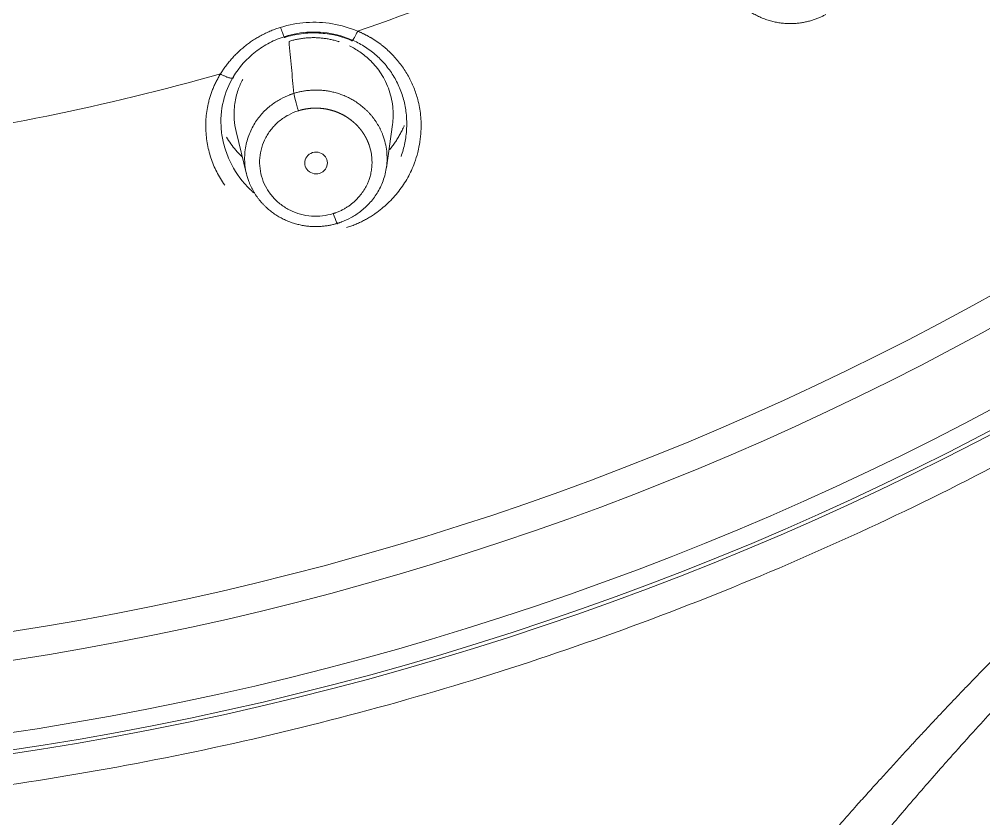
# Model space of a CAD drawing. Extents: x 19821 to 22981, y -91 to 2224.
# Drawn here: x 20754.33 to 20773.55, y 1154.09 to 1170.03 of the extents above; entities that cross this region are included whole.
import ezdxf

# ---------------------------------------------------------------- set-up
doc = ezdxf.new("R2010")
doc.units = 0
doc.header["$LTSCALE"] = 10
doc.header["$MEASUREMENT"] = 0
doc.layers.add('1', color=7, linetype='CONTINUOUS')

msp = doc.modelspace()

# ---------------------------------------------------------------- linework, layer by layer
at = {"layer": '1', "color": 7, "linetype": 'Continuous', "lineweight": 18}
for p, q in [((20758.64911784992, 1167.796078805162), (20758.85620327391, 1166.944977404733)), ((20761.64301390548, 1167.072400212979), (20761.7639219355, 1167.93882723318))]:
    msp.add_line(p, q, dxfattribs=at)
for centre, major_axis, ratio, start_param, end_param in [((20744.93100807943, 1212.384350226471), (60, 0), 0.9612616959383171, 4.724169612251052, 7.853981633982277), ((20744.93100807943, 1212.384350226471), (-59.925, 0), 0.9612616959383171, 1.570796326805784, 4.712388980392484), ((20759.89024393191, 1168.293468209125), (0.0890876287477373, -0.2864619920148484), 0.08487249543470034, 3.520906276587117, 4.978170820914325), ((20760.58343090012, 1166.242655972189), (-0.08909152890596324, 0.2864607930171215), 0.08482295274319049, 1.837694260872154, 3.399577765334401)]:
    msp.add_ellipse(centre, major_axis=major_axis, ratio=ratio, start_param=start_param, end_param=end_param, dxfattribs=at)
at = {"layer": '1', "color": 7, "linetype": 'Continuous', "lineweight": 13}
for centre, major_axis, ratio, start_param, end_param in [((20744.93100807943, 1212.246531548563), (-59.42499999999999, 0), 0.9612616959383172, 1.57079632680269, 4.70193997549423), ((20744.93100807943, 1212.246531548563), (-57.94795379563, 0), 0.9612616959383172, 1.579186643142851, 4.712388980392485), ((20744.93100807943, 1212.291039360163), (57.40309474942, 0), 0.9612616959383172, 4.721078928829572, 7.853981633982278), ((20744.93100807943, 1213.073443616014), (-47.825, 0), 0.9612616959383173, 1.915019168871847, 2.064330601664268), ((20744.93100807943, 1213.073443616014), (-47.825, 0), 0.9612616959383175, 1.705580088470542, 1.854891101693397)]:
    msp.add_ellipse(centre, major_axis=major_axis, ratio=ratio, start_param=start_param, end_param=end_param, dxfattribs=at)
at = {"layer": '1', "color": 7, "linetype": 'Continuous', "lineweight": 18}
for points, knots in [([(20745.6436842886, 1154.097137035297), (20747.75590181566, 1154.121057463804), (20749.86681058825, 1154.251417411396), (20754.06288636205, 1154.723588297418), (20756.14804494756, 1155.065398288857), (20760.26976133766, 1155.956722960475), (20762.30631087568, 1156.506235853003), (20766.30848295446, 1157.806943031228), (20768.27409746843, 1158.558134708211), (20772.11285083056, 1160.253965197573), (20773.98598197966, 1161.198600608772), (20777.6192337217, 1163.27096361586), (20779.37934702774, 1164.398687055392), (20782.76726708828, 1166.824863993196), (20784.39506704793, 1168.123312625496), (20787.50051485054, 1170.876706169278), (20788.97815646516, 1172.331645558519), (20790.3726222713, 1173.85685839073)], [0, 0, 0, 0, 0.1249999999999999, 0.1249999999999999, 0.2499999999999998, 0.2499999999999998, 0.3749999999999998, 0.3749999999999998, 0.4999999999999997, 0.4999999999999997, 0.6249999999999996, 0.6249999999999996, 0.7499999999999997, 0.7499999999999997, 0.8749999999999999, 0.8749999999999999, 1, 1, 1, 1]), ([(20768.98650555452, 1172.489114338599), (20768.98147349305, 1172.486292340438), (20768.97144108046, 1172.480666127399), (20768.95657755688, 1172.472030761804), (20768.94191044552, 1172.463291031774), (20768.92744919492, 1172.454435327802), (20768.86169457085, 1172.413100317439), (20768.74489119205, 1172.32672796751), (20768.59048227505, 1172.172513637419), (20768.45254196794, 1171.979901314093), (20768.34380274021, 1171.748819239898), (20768.27837058888, 1171.482694188349), (20768.27085901594, 1171.189396466367), (20768.3346887999, 1170.882231220809), (20768.43768863664, 1170.66870114625), (20768.52173998697, 1170.544584022908), (20768.55601601796, 1170.498325797315), (20768.59193330505, 1170.453888196331), (20768.62937923252, 1170.411301169671), (20768.66823950533, 1170.370596917768), (20768.70840156749, 1170.331799400256), (20768.74975406894, 1170.294927376811), (20768.79218735027, 1170.259993883013), (20768.83559363248, 1170.22700665717), (20768.87986725899, 1170.195968323302), (20768.92490489851, 1170.166876644277), (20768.97060573362, 1170.139724760639), (20769.01687162893, 1170.114501435985), (20769.06360728113, 1170.091191302012), (20769.11072035108, 1170.069775103775), (20769.15812157866, 1170.050229943829), (20769.20572488091, 1170.03252952449), (20769.25344743424, 1170.01664438739), (20769.30120974142, 1170.002542149628), (20769.34893568388, 1169.990187735813), (20769.39655256026, 1169.979543605427), (20769.4439911118, 1169.970569974949), (20769.49118553533, 1169.963225034265), (20769.53807348467, 1169.95746515693), (20769.58459606095, 1169.953245103912), (20769.63069779295, 1169.950518220499), (20769.67632660773, 1169.949236626094), (20769.72143379265, 1169.949351396677), (20769.76597394916, 1169.950812739751), (20769.80990493924, 1169.95357016164), (20769.85318782511, 1169.957572627035), (20769.89578680266, 1169.962768710735), (20769.93766912958, 1169.969106741539), (20769.97880504834, 1169.976534938381), (20770.01916770514, 1169.985001538363), (20770.05873306427, 1169.994454918255), (20770.09747982192, 1170.004843703926), (20770.13538930737, 1170.016116888488), (20770.17244541775, 1170.028223883635), (20770.20863442003, 1170.041114780915), (20770.24394522987, 1170.054739812233), (20770.27836794208, 1170.069051703247), (20770.31189874276, 1170.083997428787), (20770.34452151723, 1170.099548633507), (20770.37627451977, 1170.115590890643), (20770.39692023054, 1170.126834812696), (20770.40716427822, 1170.132413854021)], [0, 0, 0, 0, 0.003921000611794167, 0.007817292394744917, 0.01168887605481825, 0.01553575228628916, 0.01935792177165179, 0.06457347032052907, 0.1143709542442171, 0.1687502682552866, 0.2277112999997234, 0.2912537750954056, 0.3593770623074011, 0.4320799402089373, 0.5093603261514639, 0.5227661517068433, 0.536050436666284, 0.5492131544935075, 0.5622542800512058, 0.5751737895517834, 0.5879716605089561, 0.6006478716902284, 0.6132024030702328, 0.6256352357849518, 0.6379463520868142, 0.6501357353006699, 0.6622033697806506, 0.6741492408679223, 0.6859733348493142, 0.6976756389168549, 0.7092561411281966, 0.7207148303679375, 0.7320516963098448, 0.7432667293799923, 0.754359920720783, 0.7653312621559114, 0.7761807461562162, 0.7869083658064587, 0.7975141147730235, 0.8079979872725408, 0.8183599780414296, 0.8286000823063931, 0.8387182957558202, 0.8487146145121586, 0.858589035105204, 0.8683415544463651, 0.8779721698038638, 0.887480878778912, 0.8968676792828446, 0.9061325695152379, 0.9152755479429998, 0.9242966132804615, 0.9331957644704594, 0.9419730006664285, 0.9506283212155215, 0.9591617256427457, 0.967573213636169, 0.9758627850331499, 0.9840304398076756, 0.9920761780587638, 1, 1, 1, 1]), ([(20759.53304032878, 1169.873796463346), (20759.70194173131, 1169.926557891203), (20760.04162391276, 1169.989986392583), (20760.57334328575, 1169.96428941312), (20760.9065786875, 1169.867552538983), (20761.07028779408, 1169.797946688736)], [0, 0, 0, 0, 0.3333378547152332, 0.6666757094305664, 1, 1, 1, 1]), ([(20759.60806227318, 1169.671772498997), (20759.71972491306, 1169.706922155989), (20759.94533114782, 1169.756789050083), (20760.29566380337, 1169.7707530796), (20760.64277778311, 1169.722430369685), (20760.86203877428, 1169.650603438517), (20760.96946689958, 1169.60461991117)], [0, 0, 0, 0, 0.2499187530921884, 0.499859386223189, 0.7498994823856749, 1, 1, 1, 1]), ([(20761.07030777977, 1169.797936936637), (20761.07788234797, 1169.794760068911), (20761.09301069219, 1169.788415053961), (20761.11553274571, 1169.778599959808), (20761.13788883268, 1169.768583381024), (20761.16006915888, 1169.758342779561), (20761.18207631529, 1169.747883678869), (20761.20390957924, 1169.737204114129), (20761.22556910495, 1169.726304121641), (20761.24705480471, 1169.715183205356), (20761.26836664762, 1169.703841013416), (20761.28950457983, 1169.692277157484), (20761.31046854575, 1169.680491261035), (20761.33125848245, 1169.668482946472), (20761.35187432112, 1169.656251838599), (20761.37231598665, 1169.643797563716), (20761.39258339774, 1169.631119749883), (20761.41267646687, 1169.618218026873), (20761.43259510028, 1169.605092026238), (20761.4523391979, 1169.591741381196), (20761.47190865381, 1169.578165727135), (20761.4913033542, 1169.564364699846), (20761.51052318516, 1169.550337942199), (20761.52956800332, 1169.536085079323), (20761.5484377457, 1169.521605811352), (20761.56713201935, 1169.5068995673), (20761.5856516335, 1169.491966797495), (20761.63000390079, 1169.455300914065), (20761.69823644416, 1169.394630692664), (20761.78649733575, 1169.306008146425), (20761.8694076813, 1169.211900085114), (20761.94691338129, 1169.112265607404), (20762.01844307717, 1169.007958852092), (20762.08346527697, 1168.899675649817), (20762.14121993668, 1168.788012638344), (20762.19177600024, 1168.67286641434), (20762.23506097942, 1168.554203453972), (20762.28847099303, 1168.372656466757), (20762.33364864447, 1168.122002736723), (20762.34026979661, 1167.837985709267), (20762.32005303669, 1167.635696888896), (20762.30389072151, 1167.540619447711), (20762.2993087376, 1167.516274158267)], [0, 0, 0, 0, 0.008718687320131561, 0.01741344184480594, 0.02608537700728797, 0.0347356157253009, 0.04336529009630506, 0.05197554107676482, 0.06056751814600122, 0.06914237895491927, 0.0777012889599954, 0.08624542104297742, 0.094775955117055, 0.1032940777198419, 0.1118009815939568, 0.1202978652559652, 0.1287859325543233, 0.1372663922173054, 0.1457404573915761, 0.1542093451725367, 0.1626742761272326, 0.1711364738108433, 0.1795971642778535, 0.1880575755887892, 0.1965189373137451, 0.2049824800336321, 0.2134494348403392, 0.2219210328368335, 0.2664427767759424, 0.3109570943046567, 0.3556253448943023, 0.4006088403289808, 0.4460672476337593, 0.4910475001594514, 0.5358695583384844, 0.5807052222623833, 0.6257287936149264, 0.671115084775509, 0.7833206639867377, 0.897182780362193, 0.9735908114266625, 1, 1, 1, 1]), ([(20758.59397451757, 1168.890732400634), (20758.70733885252, 1169.07900955639), (20758.85675022866, 1169.247119748693), (20759.12027950571, 1169.452241045637), (20759.21463034335, 1169.512855339097), (20759.41327080908, 1169.616610051281), (20759.51762615288, 1169.659686174437), (20759.62522169177, 1169.693234616826)], [0, 0, 0, 0, 0.5, 0.5, 0.75, 0.75, 1, 1, 1, 1]), ([(20759.70213961573, 1169.594164352787), (20759.71448971663, 1169.597924427123), (20759.73921727822, 1169.605452905674), (20759.77670210741, 1169.615642555619), (20759.81450024579, 1169.62502624512), (20759.85261723832, 1169.633512718828), (20759.89102398865, 1169.641112345684), (20759.92970016395, 1169.647808769775), (20759.96862253908, 1169.653593433831), (20760.00776814368, 1169.658456316552), (20760.04711343044, 1169.662388440944), (20760.08663451365, 1169.66538121801), (20760.12630712066, 1169.667426640967), (20760.16610662121, 1169.668517250551), (20760.20600803654, 1169.668646161593), (20760.24598605447, 1169.667807072813), (20760.28601504364, 1169.66599428082), (20760.32606906859, 1169.663202692629), (20760.36612190528, 1169.659427838222), (20760.4061470571, 1169.654665882709), (20760.44611777143, 1169.648913638192), (20760.48600705666, 1169.64216857528), (20760.52578769972, 1169.634428834261), (20760.56543228412, 1169.625693235851), (20760.60491320835, 1169.615961291695), (20760.64420270511, 1169.605233213979), (20760.67693577215, 1169.595411416142), (20760.69654712148, 1169.589119423231), (20760.70320281854, 1169.586936602979)], [0, 0, 0, 0, 0.0381586291405726, 0.07640179297160157, 0.1147294787337, 0.1531416728108709, 0.1916383607343068, 0.2302195271861521, 0.2688851560032224, 0.3076352301807078, 0.3464697318758074, 0.3853886424113795, 0.4243919422794955, 0.4634796111450224, 0.5026516278491308, 0.5419079704127704, 0.5812486160401467, 0.6206735411221266, 0.6601827212396343, 0.6997761311670058, 0.7394537448753173, 0.7792155355356801, 0.8190614755225081, 0.8589915364167454, 0.8990056890090752, 0.939103903303095, 0.9792861485184552, 1, 1, 1, 1]), ([(20760.91144496459, 1169.50225111991), (20760.94488685385, 1169.485853364559), (20761.0141890401, 1169.448821378882), (20761.11870375389, 1169.382656051123), (20761.22694707771, 1169.301068345982), (20761.33610702378, 1169.202278397953), (20761.44281540044, 1169.084738289037), (20761.54310903535, 1168.94730419907), (20761.63245154277, 1168.789365338704), (20761.72708178933, 1168.55946429683), (20761.78575682853, 1168.270798723142), (20761.77833685513, 1168.042087080594), (20761.76391463118, 1167.938774313424)], [0, 0, 0, 0, 0.05757776421676264, 0.1214969858396984, 0.1917287880403205, 0.2682672496218763, 0.3511056609755709, 0.4402365469290091, 0.5356516821763035, 0.6373421020670175, 0.8339191702476193, 1, 1, 1, 1]), ([(20760.94956283849, 1169.626436489134), (20761.03503878985, 1169.58987065495), (20761.11768664677, 1169.546916564111), (20761.27535079811, 1169.449006538769), (20761.35033975311, 1169.394002308361), (20761.49093604461, 1169.273164695367), (20761.55655627314, 1169.207354087063), (20761.67683503603, 1169.066376670138), (20761.73144818869, 1168.991172866684), (20761.8285179896, 1168.833171537671), (20761.87099258439, 1168.750388642003), (20761.94283899068, 1168.579194197649), (20761.97216054655, 1168.490768695036), (20762.01718233743, 1168.310353568786), (20762.03290180738, 1168.218369285863), (20762.05046999811, 1168.032975844971), (20762.05227657307, 1167.939570282342), (20762.0420882083, 1167.753432372011), (20762.03011210953, 1167.660698416954), (20761.99268419372, 1167.478003298465), (20761.96720179602, 1167.388050357202), (20761.93524959228, 1167.300477844612)], [0, 0, 0, 0, 0.1000025148940107, 0.1000025148940107, 0.2000050297880215, 0.2000050297880215, 0.3000075446820322, 0.3000075446820322, 0.4000100595760429, 0.4000100595760429, 0.5000125744700537, 0.5000125744700537, 0.6000150893640643, 0.6000150893640643, 0.700017604258075, 0.700017604258075, 0.8000201191520858, 0.8000201191520858, 0.9000226340460965, 0.9000226340460965, 1, 1, 1, 1]), ([(20765.67017072499, 1145.036791893088), (20765.68459991642, 1145.064861194909), (20765.71615834429, 1145.12625223274), (20765.76787284827, 1145.226048637071), (20765.82807019998, 1145.341401145421), (20765.89692896572, 1145.472215134544), (20765.9746123221, 1145.618401749831), (20766.0613131103, 1145.779853981402), (20766.20720015992, 1146.048435840172), (20766.40710445144, 1146.408622678987), (20766.69237532073, 1146.907649610099), (20767.01138724503, 1147.447688960855), (20767.37169610802, 1148.035942262003), (20767.8027824716, 1148.715814012644), (20768.31023079599, 1149.483604748826), (20768.80165851591, 1150.193026285379), (20769.20370318137, 1150.754435200774), (20769.50959484297, 1151.172484371852), (20769.8196629673, 1151.587492751697), (20770.13377324495, 1151.999478739631), (20770.45180908462, 1152.408523015527), (20770.77365131561, 1152.814707187171), (20771.09917328666, 1153.218065301898), (20771.5380305955, 1153.75228830437), (20772.09519459233, 1154.413185209835), (20772.59966488124, 1154.992286177613), (20773.03310120829, 1155.480718262796), (20773.49564773605, 1155.995024422409), (20774.06314275725, 1156.610293667503), (20774.80217894829, 1157.393359732276), (20775.44241109408, 1158.054924727338), (20776.08751446669, 1158.706446176147), (20776.55193088316, 1159.169029062948), (20776.9984568669, 1159.608234100138), (20777.42642894588, 1160.024458974317), (20777.83543723708, 1160.417929039822), (20778.22548061701, 1160.788955215966), (20778.59668186363, 1161.13822557234), (20778.94870172413, 1161.466713362216), (20779.28084287513, 1161.775155103654), (20779.59126822199, 1162.063026328317), (20779.87891827437, 1162.329127137739), (20780.14467084274, 1162.57200189916), (20780.38948264712, 1162.792058932354), (20780.61420477376, 1162.990523110106), (20780.81923204289, 1163.168619135189), (20781.00460424762, 1163.327401998318), (20781.16974934397, 1163.467632281139), (20781.3137430101, 1163.589400323759), (20781.43592315988, 1163.692537108793), (20781.53592268817, 1163.776847195159), (20781.61350744757, 1163.842216849353), (20781.84089706424, 1164.033736620626), (20782.2078609153, 1164.342642127553), (20782.704899709, 1164.759978137363), (20783.15168634445, 1165.132156316799), (20783.54913675234, 1165.460263950897), (20783.89717078534, 1165.745769144474), (20784.19526620131, 1165.989457681215), (20784.44294163726, 1166.191589419771), (20784.6398167822, 1166.352177776151), (20784.78560374251, 1166.471125052782), (20785.05006719803, 1166.687059989712), (20785.41280782365, 1166.984109581839), (20785.8512744061, 1167.347554550961), (20786.17618161782, 1167.62017547595), (20786.38799804739, 1167.799739317024), (20786.55150166786, 1167.939232537411), (20786.70405249733, 1168.070142129693), (20786.88258710786, 1168.224484168474), (20787.06046866722, 1168.37944336754), (20787.23765105878, 1168.535004739763), (20787.41408678013, 1168.691165186132), (20787.58976488119, 1168.847909381016), (20787.76467593082, 1169.005241173232), (20787.93888484586, 1169.163095370376), (20788.05444271157, 1169.26884436859), (20788.11220814939, 1169.321706518147)], [0, 0, 0, 0, 0.002831754092724515, 0.006193396748682402, 0.0100850417757802, 0.01450681215710067, 0.01945883572185221, 0.02494123984797885, 0.03095414508481955, 0.04689279471729358, 0.06192409241128451, 0.08258007553517274, 0.1032458535922629, 0.1239224581993812, 0.1549559516619079, 0.1860081381366131, 0.2015417002437049, 0.2170805509083406, 0.2326249865017827, 0.2481751272371596, 0.2637309688565848, 0.2792923528811062, 0.2948591065844099, 0.3104314489990995, 0.3415934928277988, 0.3727780471822083, 0.3797119467229721, 0.4005155362423949, 0.4352053664104216, 0.4552606607123147, 0.4977024917981362, 0.5183008414535845, 0.5380257353983924, 0.5568756467102812, 0.574843606233308, 0.5919220246409114, 0.6081100709573449, 0.6234317677751624, 0.6379172188435774, 0.6515617575910769, 0.6643507566852829, 0.6761610108050901, 0.6869771291913873, 0.6968723464551495, 0.705868551632724, 0.7140029321056292, 0.7213263465330448, 0.7278291414084159, 0.7334885321717176, 0.7382868743301074, 0.7422114821497953, 0.7452552038582404, 0.7474145616588743, 0.7689616126140819, 0.7884342813653707, 0.8058597831609279, 0.8213047767619827, 0.8347942902029182, 0.8463304443055375, 0.8559080473239187, 0.8635193812006929, 0.8691562439273841, 0.8728115346026556, 0.8941919541372001, 0.9112784654793359, 0.9240053287130385, 0.9323388287364546, 0.9362663077931934, 0.9433509684951923, 0.9504370526109711, 0.9575234381813126, 0.9646090130371158, 0.9716927093790031, 0.9787739288599666, 0.985852401383573, 0.9929278528727483, 1, 1, 1, 1]), ([(20758.41980838907, 1166.72569186573), (20758.38975520817, 1166.768561571565), (20758.30584106297, 1166.897817338038), (20758.21302991859, 1167.081907225949), (20758.1417043152, 1167.27338687632), (20758.09908506715, 1167.421811321723), (20758.06814259235, 1167.572499896489), (20758.04865837255, 1167.726865239908), (20758.04068671352, 1167.883463471587), (20758.04478473708, 1168.040892976082), (20758.06109482432, 1168.19626269663), (20758.08258166436, 1168.312409678802), (20758.10113260663, 1168.390617155614), (20758.11196163447, 1168.432055098101), (20758.12370558007, 1168.473192821274), (20758.13636622042, 1168.514031771165), (20758.14994131429, 1168.554573452838), (20758.16442973855, 1168.59481942517), (20758.17983012355, 1168.634771295879), (20758.19614118092, 1168.674430744816), (20758.21336175814, 1168.713799433684), (20758.23149029191, 1168.752879342875), (20758.25052694908, 1168.791671507945), (20758.27046557771, 1168.83018075425), (20758.2913239063, 1168.868397935576), (20758.31303019212, 1168.906366598554), (20758.32820600867, 1168.931350195495), (20758.33581117745, 1168.943870409536)], [0, 0, 0, 0, 0.06567836073833411, 0.1933622496186798, 0.2589345857807487, 0.3240579982475084, 0.3891140347269496, 0.4544782464258795, 0.5223704366906767, 0.5894673251268274, 0.6561555004234548, 0.7228232559487376, 0.7412222196747185, 0.7595944904437666, 0.7779489053234437, 0.7962943082101414, 0.8146395379617041, 0.8329934165226398, 0.8513647371273652, 0.869762252665986, 0.8881946642945436, 0.9066706103676776, 0.9251986557669111, 0.9437872816911284, 0.9624448759695419, 0.9811797239490394, 1, 1, 1, 1]), ([(20758.39707539695, 1167.563191351313), (20758.37510756493, 1167.653293729785), (20758.32849411441, 1167.934689765283), (20758.36268520584, 1168.398447442582), (20758.50306297555, 1168.739694499271), (20758.59396557459, 1168.890736069141)], [0, 0, 0, 0, 0.1994826093690855, 0.613641060492385, 1, 1, 1, 1]), ([(20758.64919941565, 1167.795883190565), (20758.63008127002, 1167.874415562125), (20758.60042400254, 1168.061501957969), (20758.6105656625, 1168.343273993798), (20758.67642049225, 1168.613046432725), (20758.74408314996, 1168.76871398342), (20758.77998647609, 1168.836523336765)], [0, 0, 0, 0, 0.2260086877692269, 0.5282637883845152, 0.7863130426842243, 1, 1, 1, 1]), ([(20759.79812317714, 1168.556658657237), (20759.79259070036, 1168.554904022714), (20759.78156061051, 1168.551405810759), (20759.76515396154, 1168.545929754477), (20759.74891674242, 1168.540312371641), (20759.73285566594, 1168.534540419915), (20759.65959507964, 1168.507250490565), (20759.52664648671, 1168.446111256151), (20759.34220647382, 1168.326131750346), (20759.16554220095, 1168.165304778408), (20759.00909219271, 1167.961015487706), (20758.88739533653, 1167.713796580607), (20758.81644784126, 1167.428425781971), (20758.81225539334, 1167.115235204425), (20758.86666449621, 1166.88580167512), (20758.92193276542, 1166.747608715143), (20758.94541653782, 1166.695514865117), (20758.97090028027, 1166.644873756577), (20758.99828038149, 1166.59573718523), (20759.02745199207, 1166.548159492258), (20759.05831020299, 1166.502186608371), (20759.09075015432, 1166.457859137524), (20759.12466740327, 1166.415211746621), (20759.1599582002, 1166.374273545284), (20759.19651976539, 1166.335068216421), (20759.23425054217, 1166.297614223289), (20759.27305043301, 1166.261925005419), (20759.31282101708, 1166.228009185026), (20759.35346575003, 1166.195870776701), (20759.39489014627, 1166.16550940092), (20759.43700194405, 1166.136920499894), (20759.47971125391, 1166.11009555492), (20759.52293069091, 1166.085022304271), (20759.56657549119, 1166.061684960802), (20759.61056361335, 1166.040064428464), (20759.65481582535, 1166.020138516998), (20759.69925577731, 1166.00188215413), (20759.74381006115, 1165.985267594651), (20759.78840825728, 1165.970264625815), (20759.83298296939, 1165.956840768548), (20759.87746984762, 1165.944961474002), (20759.92180760102, 1165.934590315051), (20759.96593799978, 1165.925689172378), (20760.00980586795, 1165.918218414813), (20760.05335906715, 1165.91213707369), (20760.09654847215, 1165.907403010961), (20760.13932793861, 1165.903973080911), (20760.1816542638, 1165.901803285282), (20760.22348714084, 1165.900848921819), (20760.26478910702, 1165.901064725706), (20760.30552548632, 1165.902405005526), (20760.34566432882, 1165.90482376753), (20760.38517633958, 1165.908274850939), (20760.42403482586, 1165.91271199121), (20760.4622155602, 1165.918089115157), (20760.49969693569, 1165.924359757571), (20760.53645904034, 1165.931479656631), (20760.57248666866, 1165.939397708755), (20760.60775794751, 1165.948089396616), (20760.64228546421, 1165.957435156781), (20760.66491176635, 1165.964307192574), (20760.67613854955, 1165.967716978913)], [0, 0, 0, 0, 0.003921000486281559, 0.00781729220772238, 0.01168887587028852, 0.01553575216825209, 0.01935792178411072, 0.06457346652065313, 0.1143709477223262, 0.1687502601007783, 0.2277112913009983, 0.2912537669397635, 0.3593770557808911, 0.4320799363961716, 0.5093603261353509, 0.522766150810427, 0.5360504349286456, 0.5492131519537387, 0.5622542767484057, 0.5751737855250564, 0.5879716557974122, 0.6006478663329807, 0.6132023971064013, 0.6256352292536638, 0.6379463450271958, 0.6501357277518539, 0.6622033617817765, 0.6741492324581289, 0.6859733260677456, 0.6976756298026588, 0.7092561317205222, 0.7207148207059364, 0.7320516864326729, 0.743266719326804, 0.7543599105307377, 0.7653312518681709, 0.7761807358099424, 0.7869083554408147, 0.7975141044271765, 0.8079979769856545, 0.8183599678526751, 0.828600072254935, 0.8387182858808313, 0.8487146048528073, 0.8585890257006631, 0.8683415453358051, 0.877972161026458, 0.887480870373832, 0.8968676712892646, 0.9061325619723309, 0.9152755408899406, 0.9242966067564238, 0.9331957585146169, 0.941972995317956, 0.9506283165135917, 0.9591617216265361, 0.967573210344853, 0.9758627825059021, 0.98403043808367, 0.9920761771771743, 1, 1, 1, 1]), ([(20760.67613949542, 1165.967713650451), (20760.6815979783, 1165.969444474896), (20760.69252260763, 1165.97290855382), (20760.70883628258, 1165.978349590995), (20760.72510744975, 1165.983974384742), (20760.74132779093, 1165.989800417445), (20760.81542502311, 1166.017400610014), (20760.94956795903, 1166.07923704791), (20761.13504572571, 1166.200498520679), (20761.31186736406, 1166.362513107777), (20761.4677207474, 1166.56758666006), (20761.58833424693, 1166.814899832184), (20761.65812489768, 1167.099474910118), (20761.66162183182, 1167.410950174735), (20761.60740544077, 1167.638927191024), (20761.55251671068, 1167.776289702417), (20761.52912735542, 1167.82823618915), (20761.50374798546, 1167.8787432619), (20761.4764807729, 1167.927759426902), (20761.44742898279, 1167.975230583344), (20761.4166960096, 1168.021110906875), (20761.38438522143, 1168.065359791771), (20761.3505996132, 1168.107942462051), (20761.31544153306, 1168.148829599309), (20761.27901241205, 1168.187997218234), (20761.24141251561, 1168.225426466192), (20761.20274071172, 1168.26110343392), (20761.16309425691, 1168.295018955794), (20761.12256859944, 1168.327168406798), (20761.08125719946, 1168.357551495635), (20761.03925136574, 1168.386172055414), (20760.99664010856, 1168.413037832727), (20760.95351000831, 1168.438160276038), (20760.9099450993, 1168.461554324191), (20760.86602676827, 1168.483238195826), (20760.82183366708, 1168.50323318039), (20760.77744163891, 1168.521563431429), (20760.73292365759, 1168.538255762749), (20760.68834977921, 1168.553339448001), (20760.64378710562, 1168.566846024191), (20760.59929975914, 1168.578809099575), (20760.55494886779, 1168.58926416632), (20760.51079256054, 1168.598248418318), (20760.46688597193, 1168.60580057443), (20760.42328125545, 1168.611960707461), (20760.38002760502, 1168.616770079073), (20760.33717128418, 1168.620270980828), (20760.29475566216, 1168.622506581548), (20760.25282125646, 1168.623520780976), (20760.21140578125, 1168.623358070298), (20760.17054420149, 1168.622063397872), (20760.13026879032, 1168.619682046435), (20760.09060919684, 1168.61625949891), (20760.05159249551, 1168.611841376548), (20760.01324332043, 1168.606473142945), (20759.97558370466, 1168.600200694317), (20759.93863401104, 1168.593067740017), (20759.90240988589, 1168.585124942056), (20759.86693375183, 1168.576396124857), (20759.83219320955, 1168.56700129887), (20759.80942397824, 1168.560087153641), (20759.79812400668, 1168.556655784206)], [0, 0, 0, 0, 0.00386848549754734, 0.007742402251333952, 0.01162175027950856, 0.01550652959937918, 0.01939674022726002, 0.06511027446966017, 0.1152656439285372, 0.1698602179265327, 0.2288908291718779, 0.2923536220074009, 0.36024386305258, 0.4325557156606623, 0.5092819792103773, 0.5226462576442896, 0.5358905561185192, 0.549014877549505, 0.5620192258048473, 0.5749036056541048, 0.5876680227204967, 0.600312483433489, 0.612836994982285, 0.6252415652701988, 0.637526202869921, 0.6496909169797067, 0.6617357173804322, 0.6736606143935676, 0.6854656188400539, 0.6971507420000626, 0.7087159955736897, 0.7201613916425258, 0.7314869426321493, 0.7426926612755216, 0.753778560577295, 0.7647446537790265, 0.7755909543253162, 0.7863174758308378, 0.7969242320483164, 0.8074112368373986, 0.8177785041344557, 0.828026047923312, 0.8381538822068973, 0.8481620209798276, 0.858050478201922, 0.867819267772657, 0.8774684035065536, 0.8869978991095301, 0.8964077681561806, 0.9056980240680249, 0.9148686800927246, 0.9239197492842524, 0.9328512444840533, 0.9416631783031802, 0.9503555631054306, 0.9589284109914813, 0.9673817337840406, 0.9757155430140323, 0.9839298499078066, 0.9920246653754251, 1, 1, 1, 1]), ([(20761.6944262237, 1167.420930492521), (20761.69953347922, 1167.426906950084), (20761.71420522695, 1167.444290593667), (20761.73797486977, 1167.473491610911), (20761.765387867, 1167.50882116366), (20761.79201349134, 1167.544847978108), (20761.81783092223, 1167.581557504573), (20761.8428195694, 1167.618934593635), (20761.86695911016, 1167.656963569143), (20761.89022943522, 1167.695627958963), (20761.91261093778, 1167.734911510238), (20761.94235203334, 1167.790152226811), (20761.97205475392, 1167.850735429186), (20761.99310019143, 1167.898635105514), (20762.00077103234, 1167.916873453028)], [0, 0, 0, 0, 0.04010087868168911, 0.1160573970004282, 0.1922112525225819, 0.2685627284252649, 0.3451121080185287, 0.4218596747528159, 0.4988057122263789, 0.5759505041925624, 0.6532943345670407, 0.7308374874349992, 0.8981597413746362, 1, 1, 1, 1]), ([(20758.45597319187, 1167.683312608497), (20758.5102174513, 1167.593054340083), (20758.60824195589, 1167.456907505656), (20758.72339198973, 1167.334316009909), (20758.76798212764, 1167.291153706948)], [0, 0, 0, 0, 0.6312276713566437, 1, 1, 1, 1])]:
    msp.add_open_spline(points, degree=3, knots=knots, dxfattribs=at)
at = {"layer": '1', "color": 7, "linetype": 'Continuous', "lineweight": 13}
for points, degree, knots in [([(20758.33581117745, 1168.943870409536), (20758.53427374217, 1169.27244576351), (20758.84297808096, 1169.513011423015), (20759.154464831, 1169.75574534682), (20759.53304032878, 1169.873794261709)], 2, [0, 0, 0, 0.5, 0.5, 1, 1, 1]), ([(20759.53304032856, 1169.873794188816), (20759.53880502216, 1169.856746032584), (20759.54481610234, 1169.83945097797), (20759.55702061025, 1169.805494977277), (20759.56321260143, 1169.788840727606), (20759.57534443288, 1169.757553490688), (20759.58128099861, 1169.742931672055), (20759.59241406741, 1169.717078245066), (20759.59760654961, 1169.705857885139), (20759.6068250637, 1169.687801741988), (20759.61084827333, 1169.680971489501), (20759.61747368511, 1169.672042338117), (20759.62007562009, 1169.669940593924), (20759.62382597508, 1169.670122103349), (20759.62497641506, 1169.672396646747), (20759.62598444434, 1169.680478437661), (20759.62584492187, 1169.686276143796), (20759.62519612624, 1169.693307751529)], 3, [0, 0, 0, 0, 0.125, 0.125, 0.25, 0.25, 0.375, 0.375, 0.5, 0.5, 0.625, 0.625, 0.75, 0.75, 0.875, 0.875, 1, 1, 1, 1]), ([(20759.62519612624, 1169.69330775153), (20759.78555149466, 1169.74340016643), (20760.13377495579, 1169.803407417184), (20760.58830013029, 1169.756494569958), (20760.85684521617, 1169.666056422117), (20760.94955542517, 1169.626420176809)], 3, [0, 0, 0, 0, 0.3730754815723999, 0.7757406290704695, 1, 1, 1, 1]), ([(20761.07030956992, 1169.797921403444), (20761.0665244055, 1169.789696054838), (20761.05161235328, 1169.757765336633), (20761.02670470585, 1169.707691454707), (20761.00436921587, 1169.667366165378), (20760.98962807512, 1169.643287811974), (20760.98029151424, 1169.629307206942), (20760.97197298332, 1169.618168272666), (20760.96176894615, 1169.606754861394), (20760.95192358271, 1169.601293106839), (20760.94838233291, 1169.610971879638), (20760.94916357781, 1169.622921664536), (20760.94955675196, 1169.626439092863)], 3, [0, 0, 0, 0, 0.05056573062821423, 0.2000564100321784, 0.3495470894361429, 0.424292429138125, 0.4990377688401071, 0.5737831085420894, 0.6485284482440715, 0.7980191276480357, 0.9475098070520002, 1, 1, 1, 1]), ([(20764.71828426236, 1145.304376390921), (20764.73344850713, 1145.333086230974), (20764.76372904047, 1145.390415117537), (20764.80933413497, 1145.476124892366), (20764.85497926914, 1145.561454782349), (20764.90067954734, 1145.646394307842), (20764.94642674884, 1145.730946348922), (20764.99221890983, 1145.815110249945), (20765.03805243465, 1145.898886324577), (20765.08392419895, 1145.982274654151), (20765.12983098856, 1146.065275407721), (20765.17576964871, 1146.147888756368), (20765.22173704387, 1146.23011489569), (20765.26773006812, 1146.311954039452), (20765.31374564204, 1146.393406420923), (20765.35978071317, 1146.474472292165), (20765.40583225554, 1146.55515192387), (20765.45189726949, 1146.635445605051), (20765.49797278132, 1146.715353642775), (20765.54405584313, 1146.794876361877), (20765.59014353246, 1146.874014104693), (20765.63623295212, 1146.95276723078), (20765.68232122989, 1147.031136116644), (20765.72840551829, 1147.109121155461), (20765.77448299434, 1147.18672275681), (20765.82055085932, 1147.2639413464), (20765.8666063385, 1147.340777365794), (20765.91264668095, 1147.417231272143), (20765.9586691593, 1147.493303537914), (20766.00467106948, 1147.568994650623), (20766.05064973053, 1147.644305112566), (20766.09660248436, 1147.71923544055), (20766.14252669554, 1147.793786165631), (20766.18841975108, 1147.867957832843), (20766.23427906019, 1147.941751000941), (20766.28010205413, 1148.015166242131), (20766.32588618594, 1148.08820414181), (20766.37162893027, 1148.160865298307), (20766.41732778317, 1148.233150322616), (20766.46298026186, 1148.305059838144), (20766.50858390459, 1148.376594480449), (20766.5541362704, 1148.447754896981), (20766.59963493893, 1148.51854174683), (20766.64507751026, 1148.588955700465), (20766.69046160468, 1148.658997439486), (20766.73578486255, 1148.728667656365), (20766.78104494406, 1148.7979670542), (20766.82623952911, 1148.866896346458), (20766.87136631707, 1148.935456256728), (20766.91642302668, 1149.00364751848), (20766.96140739579, 1149.071470874778), (20767.00631718127, 1149.138927078191), (20767.05115016071, 1149.206016893027), (20767.09590422175, 1149.272741229591), (20767.14057747756, 1149.339101308629), (20767.18516826348, 1149.405098657478), (20767.22967504773, 1149.470734981887), (20767.27409630664, 1149.536011977901), (20767.31843051608, 1149.600931319675), (20767.36267615147, 1149.665494659392), (20767.40683168785, 1149.729703627462), (20767.45089559997, 1149.79355983264), (20767.4948663623, 1149.857064862174), (20767.53874244916, 1149.920220281944), (20767.58252233471, 1149.983027636599), (20767.62620449312, 1150.045488449704), (20767.66978739854, 1150.107604223878), (20767.71326952523, 1150.16937644094), (20767.7566493476, 1150.230806562052), (20767.79992534032, 1150.29189602786), (20767.84309597831, 1150.352646258645), (20767.88615973693, 1150.413058654462), (20767.92911509195, 1150.473134595292), (20767.97196051965, 1150.532875441182), (20768.01469449695, 1150.592282532397), (20768.05731550139, 1150.651357189569), (20768.0998220113, 1150.710100713829), (20768.14221250574, 1150.768514387014), (20768.18448546495, 1150.826599471596), (20768.22663936913, 1150.884357211653), (20768.26867270317, 1150.941788829979), (20768.31058393963, 1150.998895539481), (20768.35237160208, 1151.055678501652), (20768.39403403079, 1151.112138981185), (20768.4355702513, 1151.168277773718), (20768.47697675625, 1151.224097327098), (20768.54999737959, 1151.32225940273), (20768.65779519611, 1151.466616727554), (20768.8038758854, 1151.660830806723), (20768.95981683425, 1151.866164956247), (20769.12603568171, 1152.082548247057), (20769.30297719975, 1152.309912225438), (20769.49109957459, 1152.548200631794), (20769.69087236221, 1152.797371518294), (20769.90278520032, 1153.057391511361), (20770.15640780547, 1153.363399590585), (20770.43911779065, 1153.697109029261), (20770.73696724388, 1154.04060182351), (20771.0038873738, 1154.342744478454), (20771.23786884419, 1154.603805840888), (20771.43722799585, 1154.823944734989), (20771.61085168852, 1155.014691433732), (20771.77171195052, 1155.191204651029), (20771.93377153048, 1155.368238382555), (20772.10054751649, 1155.549577892353), (20772.27223040404, 1155.735215838085), (20772.44898756247, 1155.925164611597), (20772.63098965618, 1156.119435138269), (20772.81840394235, 1156.318041420499), (20773.01138821292, 1156.521004734568), (20773.21011911965, 1156.728332981638), (20773.39928742608, 1156.924171602983), (20773.57634058577, 1157.105819952993), (20773.73855871565, 1157.270632825967), (20773.898569769, 1157.431817667951), (20774.05626600254, 1157.589380258863), (20774.21153008455, 1157.743333396373), (20774.36423900118, 1157.893694712793), (20774.53262209778, 1158.05832107024), (20774.72442810855, 1158.244800782176), (20774.94769225467, 1158.460723504784), (20775.19242930353, 1158.695870311263), (20775.45923177754, 1158.950465110562), (20775.74875310867, 1159.224726969304), (20776.02260907592, 1159.482366589659), (20776.27093918531, 1159.714335047106), (20776.48353297439, 1159.911509210163), (20776.68905546006, 1160.10097158795), (20776.88726774778, 1160.282656526974), (20777.07793446822, 1160.45651168339), (20777.26084709769, 1160.62247741584), (20777.43580563822, 1160.780498759628), (20777.61758257036, 1160.9438136882), (20777.80631204145, 1161.112707983502), (20778.00210694003, 1161.287490795909), (20778.19035032458, 1161.455012991164), (20778.37090792542, 1161.615211514869), (20778.54366840472, 1161.76801847408), (20778.70852166261, 1161.913378551368), (20778.86536418946, 1162.051243391271), (20779.0140976468, 1162.181571871909), (20779.15462916376, 1162.304328997707), (20779.28687122265, 1162.419485225552), (20779.41074166698, 1162.527015762592), (20779.52616367668, 1162.626899963401), (20779.6330658157, 1162.719120730911), (20779.73138189133, 1162.803664141536), (20779.8210514491, 1162.880518579914), (20779.90201820924, 1162.949675703311), (20779.97423506877, 1163.011125795735), (20780.03764840493, 1163.064871026112), (20780.09644617375, 1163.114424012367), (20780.15358228673, 1163.162376947887), (20780.21198663939, 1163.211355639954), (20780.2705128125, 1163.260351132377), (20780.32915394771, 1163.309369264598), (20780.3879124039, 1163.358407913548), (20780.44678809116, 1163.407467091217), (20780.50578159818, 1163.456546238794), (20780.56489337013, 1163.505644933378), (20780.62412385432, 1163.554762763379), (20780.68347358265, 1163.603898986034), (20780.74294169498, 1163.653054031271), (20780.80252653946, 1163.702228846635), (20780.86222654317, 1163.751424149578), (20780.92204010652, 1163.800640701291), (20780.98196565414, 1163.84987925215), (20781.04200162133, 1163.899140556736), (20781.10214645744, 1163.948425369839), (20781.16239862466, 1163.997734447578), (20781.22275659808, 1164.047068547139), (20781.28321886532, 1164.096428426897), (20781.34378392644, 1164.145814846396), (20781.40445029352, 1164.195228566521), (20781.46521649095, 1164.244670349037), (20781.52608105315, 1164.294140958467), (20781.58704253219, 1164.34364115525), (20781.64809946806, 1164.393171721483), (20781.70925049873, 1164.442733364857), (20781.7704939475, 1164.492327077962), (20781.83182936459, 1164.541952795214), (20781.89325176291, 1164.591614413989), (20781.95477316559, 1164.641301023966), (20782.01634205329, 1164.691057078049), (20782.06347190453, 1164.72892952595), (20782.10182883853, 1164.76011146546), (20782.13762384762, 1164.789328679808), (20782.1915067352, 1164.833313923177), (20782.26348347956, 1164.892102322004), (20782.35359851795, 1164.965708084984), (20782.50270207635, 1165.087512738499), (20782.68033389238, 1165.232579404787), (20782.9060693572, 1165.416854220409), (20783.13775082453, 1165.605547946559), (20783.40438092538, 1165.822307555219), (20783.68473628615, 1166.050089349806), (20783.93565332093, 1166.254012335278), (20784.15247432335, 1166.4305449748), (20784.33067859061, 1166.575994153508), (20784.50881385398, 1166.721752113254), (20784.68684990172, 1166.867849350873), (20784.86476677809, 1167.014313251651), (20785.04254343838, 1167.161173204111), (20785.22015947887, 1167.308458177138), (20785.39759450488, 1167.456197252448), (20785.5748282826, 1167.604419487497), (20785.751840681, 1167.753153957763), (20785.9286116693, 1167.902429751723), (20786.10512130243, 1168.05227597545), (20786.28134969869, 1168.202721766056), (20786.45727706111, 1168.353796260025), (20786.63288353141, 1168.505528733314), (20786.80814967106, 1168.65794809861), (20786.98305459799, 1168.811084805359), (20787.15758288604, 1168.964963759068), (20787.33169871108, 1169.119630808699), (20787.50544242874, 1169.275053756675), (20787.62079339315, 1169.379285601273), (20787.67850160008, 1169.431431093835)], 3, [0, 0, 0, 0, 0.002891656369557117, 0.005774168009320987, 0.00864750077001783, 0.01151162105616054, 0.01436649582282705, 0.01721209257230252, 0.02004837935058404, 0.02287532474375233, 0.02569289787422437, 0.02850106839688031, 0.03129980649508127, 0.03408908287658192, 0.03686886876933145, 0.03963913591718431, 0.04239985657551668, 0.04515100350674919, 0.04789254997579689, 0.05062446974542637, 0.0533467370715508, 0.0560593266984458, 0.05876221385390067, 0.06145537424431324, 0.06413878404971614, 0.06681241991875576, 0.0694762589636155, 0.07213027875489547, 0.07477445731644557, 0.07740877312015482, 0.08003320508071218, 0.08264773255032025, 0.08525233531338931, 0.08784699358119204, 0.09043168798650586, 0.0930063995782191, 0.09557110981592103, 0.09812580056448326, 0.1006704540886114, 0.1032050530473971, 0.1057295804888502, 0.108244019844429, 0.1107483549235641, 0.1132425699081739, 0.115726649347188, 0.1182005781510583, 0.1206643415862844, 0.1231179252699398, 0.1255613151641985, 0.1279944975708779, 0.1304174591259863, 0.1328301867942835, 0.1352326678638524, 0.1376248902710813, 0.1400068564946153, 0.1423785881352342, 0.1447401074305665, 0.1470914358473305, 0.149432594088789, 0.1517636021022353, 0.1540844790865244, 0.1563952434996415, 0.1586959130662966, 0.1609865047855621, 0.1632670349385352, 0.1655375190960285, 0.1677979721262917, 0.1700484082027509, 0.1722888408117759, 0.1745192827604689, 0.1767397461844645, 0.1789502425557565, 0.1811507826905296, 0.183341376757016, 0.185522034283349, 0.1876927641654416, 0.1898535746748575, 0.192004473466703, 0.1941454675875084, 0.196276563483126, 0.1983977670066172, 0.2005090834261472, 0.2026105174328731, 0.2047020731488289, 0.206783754134805, 0.2088555633982231, 0.210917503400995, 0.2177252103115747, 0.2249701558995998, 0.2326575603783226, 0.2407932718470031, 0.2493838089080129, 0.2584363944435013, 0.2679589793312452, 0.2779602548201563, 0.2884496607084802, 0.303519285410729, 0.3170871091964375, 0.3291184745044827, 0.3395809685419846, 0.3484453341749811, 0.3556860994552516, 0.3626586902828008, 0.3698187727636413, 0.3771698680993901, 0.3847155704803073, 0.3924595365094307, 0.400405472135595, 0.4085571170299052, 0.4169182263493896, 0.4254925498408899, 0.4342840172253267, 0.441311411841439, 0.4482168383918119, 0.4549983371965518, 0.4616539050040279, 0.468181509312974, 0.4745791012216757, 0.4808446269179121, 0.4892670141690676, 0.4985328665566351, 0.5086585257733658, 0.5196616370208735, 0.5315609919157479, 0.5443763145361434, 0.5533396443097414, 0.5619976979317758, 0.5703435764127242, 0.5783707715060499, 0.5860731732983884, 0.5934450709003819, 0.6004810559303387, 0.6071760026433555, 0.6153149493846275, 0.6231461630555355, 0.6306650765764412, 0.6378674772327629, 0.6447494803351331, 0.6513075052805873, 0.6575382538597636, 0.6634386906644029, 0.6690060254546062, 0.6742376973514687, 0.679131360727901, 0.6836848726789223, 0.6878962819629476, 0.6917638193186665, 0.6952858890801927, 0.6984610620409573, 0.7012880695648527, 0.7037657990370979, 0.7058932909552478, 0.7081607029465333, 0.710431103743741, 0.7127044941238648, 0.7149808753054999, 0.7172602489487736, 0.719542617155291, 0.7218279824680937, 0.7241163478716395, 0.7264077167917911, 0.7287020919618499, 0.7309994626457162, 0.733299809079941, 0.7356031115437671, 0.7379093505294972, 0.740218506742613, 0.742530561101763, 0.7448454947386115, 0.7471632889975631, 0.7494839254353586, 0.7518073858205434, 0.7541336521328228, 0.7564627065622934, 0.7587945315085607, 0.7611291095797469, 0.763466423591385, 0.7658064565652101, 0.7681491917278422, 0.7704946125093728, 0.772842702541843, 0.7751934456576375, 0.7775468258877707, 0.7799028274600904, 0.7822614347973883, 0.7829427572426475, 0.784318999254776, 0.7863908433082539, 0.7891592885262221, 0.792625625360768, 0.7967913999627632, 0.8063699840734213, 0.8131277992979405, 0.8228416136765342, 0.8330767089150192, 0.8438347269720156, 0.8551171295978957, 0.8619630836327341, 0.868813870153345, 0.875669209004768, 0.882529143588869, 0.8893937904058937, 0.8962632745447894, 0.9031377299168891, 0.910017299485685, 0.9169021354933652, 0.9237923996847337, 0.9306882635291395, 0.9375899084409915, 0.9444975259994476, 0.9514113181678143, 0.9583314975131944, 0.9652582874268975, 0.9721919223460908, 0.9791326479771849, 0.9860807215213895, 0.9930364119028804, 1, 1, 1, 1]), ([(20760.58348984399, 1166.159815235462), (20760.51368951799, 1166.138106844144), (20760.44166855954, 1166.123001930951), (20760.29594166631, 1166.10657713158), (20760.22223932342, 1166.105257650233), (20760.07597748057, 1166.116455017689), (20760.00342158567, 1166.128971590486), (20759.8622366083, 1166.16736149319), (20759.79361100578, 1166.193233876847), (20759.66291991683, 1166.257343352608), (20759.60085765171, 1166.295578864524), (20759.48567484015, 1166.382948135858), (20759.43255713275, 1166.432079741777), (20759.33730196023, 1166.539356593609), (20759.29516684296, 1166.597499195339), (20759.22349408067, 1166.720567593982), (20759.19395820225, 1166.78549035748), (20759.1486178039, 1166.919628375968), (20759.13281440153, 1166.9888403247), (20759.1155459926, 1167.12890131517), (20759.11408141167, 1167.199746904662), (20759.12554754325, 1167.340356966487), (20759.13847797313, 1167.410117973042), (20759.17823870132, 1167.545882140204), (20759.20506801959, 1167.611881954477), (20759.27159778566, 1167.737591191127), (20759.31129659362, 1167.797297515008), (20759.40204275743, 1167.908128577146), (20759.45308787654, 1167.959250583629), (20759.56456865719, 1168.050951078558), (20759.62500157092, 1168.091527306764), (20759.75293963698, 1168.160578849909), (20759.82044163586, 1168.189052462864), (20759.89018492764, 1168.210929067391)], 3, [0, 0, 0, 0, 0.0625, 0.0625, 0.125, 0.125, 0.1875, 0.1875, 0.25, 0.25, 0.3125, 0.3125, 0.375, 0.375, 0.4375, 0.4375, 0.5, 0.5, 0.5625, 0.5625, 0.625, 0.625, 0.6875, 0.6875, 0.75, 0.75, 0.8125, 0.8125, 0.875, 0.875, 0.9375, 0.9375, 1, 1, 1, 1]), ([(20759.89018492809, 1168.210929421889), (20759.89558733183, 1168.212584481424), (20759.90636792358, 1168.215887181855), (20759.92259883381, 1168.220531711385), (20759.9388218434, 1168.224937674926), (20759.95503951686, 1168.22908597602), (20759.97124543778, 1168.232984528666), (20759.98743569208, 1168.236634137371), (20760.00360581223, 1168.240037574574), (20760.01975159083, 1168.243197161851), (20760.03586886432, 1168.246115410593), (20760.0519535707, 1168.24879484853), (20760.06800173425, 1168.25123806295), (20760.08400946963, 1168.25344768629), (20760.09997298074, 1168.255426397101), (20760.11588856094, 1168.257176916954), (20760.13175259281, 1168.258702008471), (20760.14756154798, 1168.260004473094), (20760.1633119869, 1168.261087148965), (20760.17900055858, 1168.261952908812), (20760.19462400023, 1168.262604657885), (20760.21017913692, 1168.263045331913), (20760.2256628812, 1168.2632778951), (20760.24107223261, 1168.263305338156), (20760.25640427724, 1168.263130676361), (20760.27165618718, 1168.262756947662), (20760.28682522001, 1168.262187210809), (20760.3019087182, 1168.261424543525), (20760.31690410847, 1168.260472040707), (20760.33180890118, 1168.259332812673), (20760.34662068963, 1168.258009983434), (20760.36133714938, 1168.256506689008), (20760.37595603746, 1168.254826075769), (20760.39047519169, 1168.252971298832), (20760.40489252984, 1168.250945520471), (20760.41920604883, 1168.24875190858), (20760.43341382394, 1168.246393635165), (20760.44751400788, 1168.243873874872), (20760.46150483002, 1168.241195803552), (20760.4753845954, 1168.238362596863), (20760.48915168387, 1168.23537742891), (20760.50280454919, 1168.232243470909), (20760.51634171802, 1168.228963889904), (20760.52976178901, 1168.225541847506), (20760.5430634318, 1168.221980498671), (20760.55624538608, 1168.218282990514), (20760.56930646051, 1168.214452461158), (20760.58224553182, 1168.210492038614), (20760.59506154367, 1168.206404839699), (20760.60775350574, 1168.202193968986), (20760.62032049259, 1168.197862517789), (20760.63276164267, 1168.193413563175), (20760.64507615728, 1168.188850167022), (20760.65726329945, 1168.184175375092), (20760.66932239295, 1168.179392216156), (20760.68125282116, 1168.174503701131), (20760.69305402603, 1168.169512822263), (20760.70472550698, 1168.164422552338), (20760.71626681988, 1168.159235843916), (20760.72767757589, 1168.153955628606), (20760.73895744044, 1168.148584816365), (20760.75010613211, 1168.143126294825), (20760.76112342157, 1168.137582928656), (20760.77200913051, 1168.13195755895), (20760.78276313052, 1168.126253002637), (20760.79338534207, 1168.12047205193), (20760.80387573337, 1168.114617473792), (20760.81423431936, 1168.108692009438), (20760.82446116062, 1168.102698373855), (20760.83455636229, 1168.096639255356), (20760.844520073, 1168.090517315148), (20760.85435248389, 1168.084335186941), (20760.86405382747, 1168.078095476567), (20760.87362437664, 1168.071800761631), (20760.88306444362, 1168.065453591185), (20760.89237437893, 1168.059056485419), (20760.90155457039, 1168.052611935385), (20760.91060544204, 1168.046122402735), (20760.91952745323, 1168.039590319483), (20760.92832109753, 1168.033018087788), (20760.93698690179, 1168.026408079761), (20760.94552542513, 1168.019762637291), (20760.953937258, 1168.013084071881), (20760.96222302119, 1168.006374664522), (20760.97038336486, 1167.999636665571), (20760.97841896765, 1167.992872294654), (20760.98633053569, 1167.986083740582), (20760.9941188017, 1167.979273161293), (20761.00178452408, 1167.972442683803), (20761.009328486, 1167.965594404174), (20761.01675149448, 1167.958730387507), (20761.02405437958, 1167.951852667939), (20761.03123799344, 1167.944963248664), (20761.03830320949, 1167.938064101965), (20761.04525092155, 1167.931157169257), (20761.05208204304, 1167.924244361154), (20761.05879750613, 1167.917327557542), (20761.06539826091, 1167.910408607662), (20761.07188527461, 1167.903489330216), (20761.07825953082, 1167.896571513477), (20761.08452202868, 1167.889656915413), (20761.09067378213, 1167.882747263825), (20761.09671581916, 1167.875844256494), (20761.10264918106, 1167.868949561333), (20761.10847492168, 1167.862064816566), (20761.11419410674, 1167.855191630895), (20761.11980781308, 1167.848331583694), (20761.125317128, 1167.841486225204), (20761.13072314858, 1167.834657076738), (20761.13602698097, 1167.827845630894), (20761.14122973976, 1167.821053351782), (20761.14633254734, 1167.814281675247), (20761.15133653325, 1167.807532009107), (20761.15624283356, 1167.800805733405), (20761.16105259024, 1167.79410420065), (20761.16576695061, 1167.787428736079), (20761.1703870667, 1167.78078063792), (20761.17491409469, 1167.774161177661), (20761.17934919436, 1167.767571600325), (20761.18369352854, 1167.761013124748), (20761.1879482625, 1167.754486943865), (20761.19211456354, 1167.747994224999), (20761.19619360036, 1167.741536110153), (20761.2001865426, 1167.73511371631), (20761.20409456035, 1167.72872813573), (20761.20791882365, 1167.72238043626), (20761.21166050201, 1167.716071661635), (20761.21532076394, 1167.709802831796), (20761.21890077653, 1167.703574943195), (20761.22240170497, 1167.697388969119), (20761.22582471213, 1167.691245860001), (20761.22917095814, 1167.685146543744), (20761.23244159996, 1167.679091926041), (20761.23563779102, 1167.673082890698), (20761.23876068077, 1167.667120299958), (20761.24181141434, 1167.661204994828), (20761.24479113213, 1167.655337795403), (20761.2477009695, 1167.649519501193), (20761.25054205636, 1167.643750891454), (20761.25331551684, 1167.638032725508), (20761.25602246898, 1167.63236574308), (20761.25866402436, 1167.626750664618), (20761.26124128782, 1167.621188191622), (20761.26375535713, 1167.615679006974), (20761.26620732268, 1167.61022377526), (20761.26859826722, 1167.604823143098), (20761.27092926552, 1167.599477739459), (20761.27320138417, 1167.594188175996), (20761.27541568122, 1167.588955047359), (20761.277573206, 1167.583778931521), (20761.27967499881, 1167.578660390094), (20761.28172209072, 1167.573599968647), (20761.28371550329, 1167.568598197023), (20761.28565624835, 1167.563655589648), (20761.28754532781, 1167.558772645852), (20761.28938373338, 1167.553949850152), (20761.2911724464, 1167.549187672651), (20761.29291243772, 1167.544486569003), (20761.29460466704, 1167.539846981959), (20761.2962500844, 1167.535269337122), (20761.29784962395, 1167.530754059827), (20761.29940422581, 1167.526301514948), (20761.3166744068, 1167.476117935949), (20761.34009809212, 1167.387256507669), (20761.35551260756, 1167.267889645649), (20761.35797982773, 1167.176962622478), (20761.35405747389, 1167.089676922349), (20761.34279648887, 1167.000842983972), (20761.32095148491, 1166.906202369166), (20761.29481282469, 1166.825862289023), (20761.2675034478, 1166.759440689062), (20761.2144237295, 1166.650825677768), (20761.12832959764, 1166.522880707024), (20761.0198804266, 1166.411503173935), (20760.94424776014, 1166.348047214997), (20760.89215719984, 1166.309420033749), (20760.8363517413, 1166.272998421854), (20760.77686064668, 1166.239177032431), (20760.71377796811, 1166.20834068257), (20760.66225328427, 1166.18709555803), (20760.62484235684, 1166.173508032817), (20760.60351439722, 1166.166197537222), (20760.58992032419, 1166.16186450768), (20760.58348984447, 1166.159814830693)], 3, [0, 0, 0, 0, 0.004831888349130555, 0.009642118240080945, 0.01443068959866316, 0.01919760235162256, 0.02394285642663916, 0.02866645175232596, 0.03336838825822962, 0.03804866587483237, 0.04270728453354997, 0.04734424416673168, 0.05195954470766181, 0.05655318609055775, 0.06112516825057288, 0.06567549112379147, 0.07020415464723434, 0.0747111587588568, 0.07919650339754637, 0.08366018850312645, 0.08810221401635249, 0.09252257987891607, 0.09692128603344219, 0.1012983324234895, 0.1056537189935502, 0.1099874456890536, 0.1142995124563599, 0.1185899192427647, 0.1228586659964971, 0.1271057526667218, 0.1313311792035358, 0.1355349455579725, 0.139717051681996, 0.1438774975285073, 0.1480162830513417, 0.1521334082052668, 0.1562288729459858, 0.1603026772301352, 0.1643548210152858, 0.1683853042599435, 0.1723941269235472, 0.1763812889664699, 0.180346790350019, 0.1842906310364385, 0.1882128109889009, 0.1921133301715191, 0.1959921885493356, 0.1998493860883296, 0.203684922755415, 0.2074987985184357, 0.2112910133461736, 0.2150615672083468, 0.2188104600756003, 0.2225376919195206, 0.2262432627126245, 0.2299271724283636, 0.2335894210411256, 0.2372300085262278, 0.2408489348599287, 0.2444462000194142, 0.2480218039828084, 0.2515757467291684, 0.2551080282384846, 0.2586186484916849, 0.2621076074706275, 0.2655749051581083, 0.2690205415378538, 0.2724445165945285, 0.2758468303137267, 0.2792274826819827, 0.282586473686761, 0.2859238033164612, 0.289239471560417, 0.292533478408898, 0.2958058238531038, 0.2990565078851757, 0.3022855304981811, 0.3054928916861288, 0.3086785914439571, 0.31184262976754, 0.3149850066536873, 0.318105722100141, 0.3212047761055788, 0.324282168669613, 0.327337899792787, 0.3303719694765864, 0.3333843777234202, 0.336375124536642, 0.3393442099205335, 0.3422916338803141, 0.3452173964221338, 0.3481214975530834, 0.3510039372811802, 0.3538647156153851, 0.3567038325655833, 0.3595212881426022, 0.3623170823582014, 0.3650912152250759, 0.3678436867568509, 0.3705744969680948, 0.3732836458742992, 0.3759711334918996, 0.3786369598382631, 0.381281124931691, 0.3839036287914179, 0.386504471437617, 0.3890836528913907, 0.3916411731747828, 0.3941770323107666, 0.3966912303232514, 0.3991837672370806, 0.4016546430780371, 0.4041038578728309, 0.4065314116491148, 0.4089373044354697, 0.411321536261416, 0.4136841071574064, 0.4160250171548298, 0.4183442662860121, 0.4206418545842087, 0.4229177820836164, 0.4251720488193613, 0.4274046548275086, 0.4296156001450609, 0.4318048848099486, 0.4339725088610445, 0.4361184723381527, 0.4382427752820133, 0.4403454177343052, 0.4424263997376361, 0.4444857213355547, 0.4465233825725493, 0.4485393834940314, 0.4505337241463572, 0.4525064045768191, 0.4544574248336442, 0.4563867849659918, 0.4582944850239624, 0.4601805250585898, 0.4620449051218476, 0.4638876252666407, 0.4657086855468118, 0.4675080860171456, 0.4692858267333562, 0.4710419077520991, 0.4727763291309678, 0.4744890909284905, 0.4761801932041299, 0.4778496360182916, 0.4794974194323168, 0.4811235435084862, 0.4827280083100166, 0.484310813901063, 0.4858719603467217, 0.4874114477130232, 0.4889292760669421, 0.4904254454763882, 0.4918999560102149, 0.4933528077382129, 0.4947840007311154, 0.4961935350605957, 0.4975814107992663, 0.4989476280206833, 0.5430542217230876, 0.5785334672953298, 0.6053806986386315, 0.6235915097520104, 0.6559557575361625, 0.6845660123049335, 0.7094171574251065, 0.7305053695329513, 0.7478281300203626, 0.8157765406120558, 0.8644084022767698, 0.8826104393473223, 0.9012868863978559, 0.9204362802980347, 0.9400570288660662, 0.9601474112145393, 0.9807055780560079, 0.9877953888256814, 0.9942267851126566, 1, 1, 1, 1]), ([(20758.9999332071, 1166.574462077582), (20758.93534771928, 1166.631226912354), (20758.73088418917, 1166.836146756932), (20758.51845984356, 1167.172535070293), (20758.42159689999, 1167.462615173558), (20758.39707563382, 1167.563190379781)], 3, [0, 0, 0, 0, 0.218400694550807, 0.7336201072826999, 1, 1, 1, 1]), ([(20762.29930887375, 1167.51627488168), (20762.29067642615, 1167.470408321817), (20762.26485717317, 1167.354543489034), (20762.21299821033, 1167.189134829167), (20762.14411650952, 1167.022100197295), (20762.07067124541, 1166.876808312569), (20761.98619824995, 1166.7376272209), (20761.89110673178, 1166.605332259941), (20761.78665007387, 1166.480676592927), (20761.67374146158, 1166.36459349588), (20761.55269159253, 1166.257598414613), (20761.45470264656, 1166.183286418824), (20761.38508832617, 1166.135602762532), (20761.34677570662, 1166.11060934345), (20761.30794175606, 1166.0864913317), (20761.26858594448, 1166.06325278637), (20761.22871121169, 1166.040894372403), (20761.18831958155, 1166.019417658921), (20761.14741335084, 1165.998823922184), (20761.10599471536, 1165.979114639942), (20761.06406607589, 1165.960290710906), (20761.02162918508, 1165.942355091004), (20760.97868826332, 1165.925302997024), (20760.93523834118, 1165.90915860296), (20760.89130897168, 1165.893837426215), (20760.86169881637, 1165.884407484435), (20760.84686455429, 1165.879683219185)], 3, [0, 0, 0, 0, 0.06115820177882393, 0.1554062029152677, 0.2265912511505171, 0.2973461870922174, 0.3680645068487199, 0.4391396950057897, 0.5099390305520507, 0.5801929877535631, 0.6502549502354001, 0.7204794886472071, 0.7403728953788037, 0.7602424343632473, 0.7800968883248739, 0.7999450511415817, 0.8197957161019229, 0.8396576641465788, 0.8595396521716216, 0.8794504014711344, 0.8993985863937747, 0.9193928232851782, 0.9394416597838855, 0.959553564532807, 0.9797369173631086, 1, 1, 1, 1])]:
    msp.add_open_spline(points, degree=degree, knots=knots, dxfattribs=at)
msp.add_open_spline([(20759.79807116067, 1168.556807005926), (20759.78208256985, 1168.729699897069), (20759.7501053882, 1169.075485679356), (20759.71812820655, 1169.421271461643), (20759.70213961573, 1169.594164352787)], degree=3, dxfattribs=at)
msp.add_rational_spline([(20758.33581117744, 1168.943870408394), (20758.50031339515, 1168.85207128227), (20758.61031598649, 1168.829578313342), (20758.59397448713, 1168.890732350231)], [1.193325141532926, 0.933174442546057, 0.9355803320867379, 1.200542810155019], degree=3, dxfattribs=at)
at = {"layer": '1', "color": 7, "linetype": 'Continuous', "lineweight": 18}
for points in [[(20760.31242440263, 1166.961747340035), (20760.36266619366, 1166.981058356756), (20760.43818190651, 1167.03248074546), (20760.48351803386, 1167.170989531568), (20760.44001822213, 1167.301951109094), (20760.31860707901, 1167.389861538301), (20760.22534848153, 1167.388953054813), (20760.17233780293, 1167.376187843228)], [(20760.17233780293, 1167.376187843228), (20760.1220960119, 1167.356876826508), (20760.04658029905, 1167.305454437794), (20760.0012441717, 1167.166945651696), (20760.04474398343, 1167.035984074169), (20760.16615512655, 1166.948073644963), (20760.25941372403, 1166.948982128451), (20760.31242440263, 1166.961747340035)]]:
    msp.add_open_spline(points, degree=3, dxfattribs=at)

doc.saveas('drawing.dxf')
